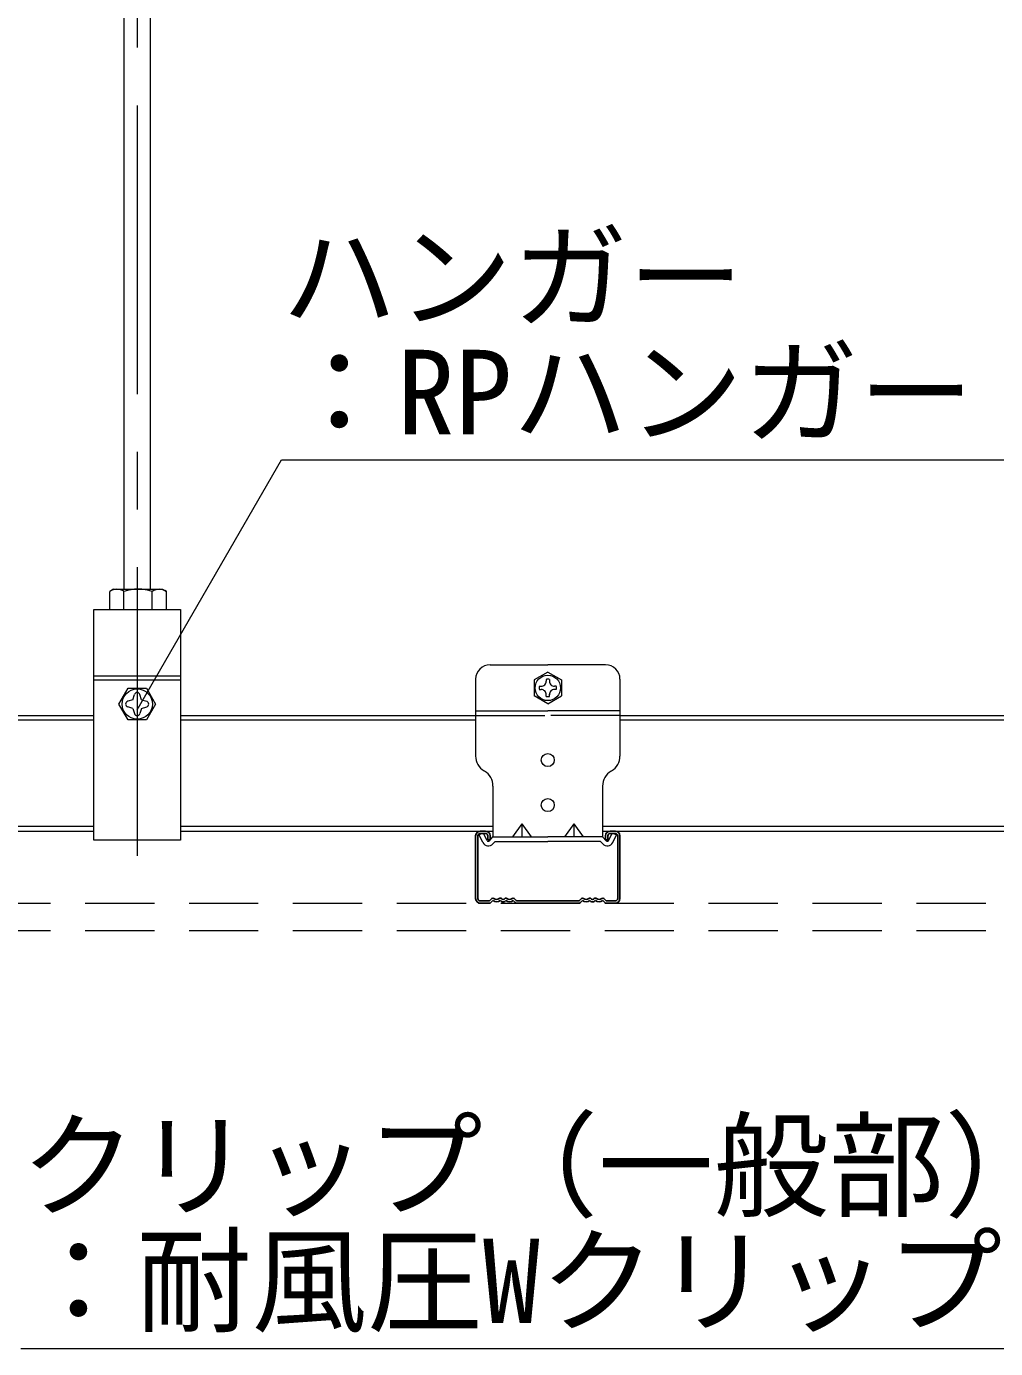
# Model space of a CAD drawing. Units: millimetres on the paper, enlarged 30 times, with parts at other scales. Extents: x -5796 to 5910, y -4184 to 4114.
# Drawn here: x -5173 to -4670, y -1310 to -623 of the extents above; entities that cross this region are included whole.
import ezdxf
from ezdxf.enums import TextEntityAlignment as Align

# ---------------------------------------------------------------- set-up
doc = ezdxf.new("R2010")
doc.units = ezdxf.units.MM
doc.header["$LTSCALE"] = 30
doc.linetypes.add('CHAIN1', pattern=[8, 5, -1, 1, -1])
doc.linetypes.add('DASHED1', pattern=[1.8, 1.2, -0.6])
for name, color, linetype, lineweight in [('3-0_中心線', 4, 'CHAIN1', 9), ('3-1_吊り材', 7, 'Continuous', 18), ('3-2_野縁受け', 3, 'Continuous', 18), ('3-3_野縁', 2, 'Continuous', 25), ('3-6_文字', 4, 'Continuous', 18), ('3-A_クリップ', 7, 'Continuous', 18), ('3-B_ビス', 3, 'Continuous', 18), ('3-C_パネル', 7, 'DASHED1', 18)]:
    doc.layers.add(name, color=color, linetype=linetype, lineweight=lineweight)
doc.styles.add('ＭＳ ゴシック', font='')
doc.styles.get('ＭＳ ゴシック').set_extended_font_data('MS Gothic')

msp = doc.modelspace()

# ---------------------------------------------------------------- linework, layer by layer
at = {"layer": '3-0_中心線'}
msp.add_line((-5115.78, -184.2), (-5115.78, -1077.25), dxfattribs=at)
at = {"layer": '3-1_吊り材'}
for p, q in [((-5122.53, -915.62), (-5122.53, -184.2)), ((-5109.03, -184.2), (-5109.03, -915.62)), ((-5128.03, -915.62), (-5130, -916.76)), ((-5130, -926.12), (-5130, -916.76)), ((-5128.03, -915.62), (-5102.57, -915.62)), ((-5122.65, -926.12), (-5122.65, -916.76)), ((-5107.95, -926.12), (-5107.95, -916.76)), ((-5102.57, -915.62), (-5100.6, -916.76)), ((-5100.6, -926.12), (-5100.6, -916.76)), ((-5138.28, -926.12), (-5093.28, -926.12)), ((-5138.28, -1046.12), (-5138.28, -926.12)), ((-5130, -926.12), (-5100.6, -926.12)), ((-5093.28, -926.12), (-5093.28, -1046.12)), ((-5138.28, -960.62), (-5093.28, -960.62)), ((-5138.28, -962.7), (-5093.28, -962.7)), ((-5093.28, -1046.12), (-5138.28, -1046.12))]:
    msp.add_line(p, q, dxfattribs=at)
for centre, radius, start, end in [((-5125.19, -925.78), 10.22, 96.34294, 118.04132), ((-5126.57, -922.94), 7.32, 57.57118, 88.04459), ((-5115.3, -939.94), 24.32, 72.41205, 107.58797), ((-5104.02, -922.94), 7.32, 91.95543, 122.42883), ((-5105.4, -925.78), 10.22, 61.95869, 83.65707)]:
    msp.add_arc(centre, radius, start, end, dxfattribs=at)
at = {"layer": '3-2_野縁受け'}
for p, q in [((-5319.41, -981.32), (-5138.28, -981.32)), ((-5093.28, -981.32), (-4939.91, -981.32)), ((-4864.91, -981.32), (-4485.41, -981.32)), ((-5138.28, -983.72), (-5319.41, -983.72)), ((-4939.91, -983.72), (-5093.28, -983.72)), ((-4485.41, -983.72), (-4864.91, -983.72)), ((-5138.28, -1038.92), (-5328.41, -1038.92)), ((-5328.41, -1041.32), (-5138.28, -1041.32)), ((-4930.91, -1038.92), (-5093.28, -1038.92)), ((-5093.28, -1041.32), (-4930.91, -1041.32)), ((-4485.35, -1038.92), (-4873.91, -1038.92)), ((-4873.91, -1041.32), (-4488.41, -1041.32))]:
    msp.add_line(p, q, dxfattribs=at)
at = {"layer": '3-3_野縁'}
for p, q in [((-4939.91, -1076.42), (-4939.91, -1043.72)), ((-4938.71, -1043.72), (-4938.71, -1076.42)), ((-4937.51, -1041.32), (-4934.81, -1041.32)), ((-4934.81, -1042.52), (-4937.51, -1042.52)), ((-4933.61, -1043.72), (-4933.61, -1045.82)), ((-4932.41, -1043.72), (-4932.41, -1045.82)), ((-4872.41, -1043.72), (-4872.41, -1045.82)), ((-4871.21, -1043.72), (-4871.21, -1045.82)), ((-4870.01, -1041.32), (-4867.31, -1041.32)), ((-4867.31, -1042.52), (-4870.01, -1042.52)), ((-4866.11, -1076.42), (-4866.11, -1043.72)), ((-4864.91, -1043.72), (-4864.91, -1076.42)), ((-4933.61, -1045.82), (-4932.41, -1045.82)), ((-4871.21, -1045.82), (-4872.41, -1045.82)), ((-4937.51, -1077.62), (-4933.02, -1077.62)), ((-4931.43, -1076.34), (-4932.49, -1077.4)), ((-4930.9, -1077.32), (-4931.96, -1078.38)), ((-4930.9, -1077.32), (-4931.96, -1078.38)), ((-4920.4, -1077.32), (-4919.34, -1078.38)), ((-4919.87, -1076.34), (-4918.81, -1077.4)), ((-4918.28, -1077.62), (-4886.52, -1077.62)), ((-4884.93, -1076.34), (-4885.99, -1077.4)), ((-4884.4, -1077.32), (-4885.46, -1078.38)), ((-4873.9, -1077.32), (-4872.84, -1078.38)), ((-4873.9, -1077.32), (-4872.84, -1078.38)), ((-4873.37, -1076.34), (-4872.31, -1077.4)), ((-4867.31, -1077.62), (-4871.78, -1077.62)), ((-4933.02, -1078.82), (-4938.4, -1078.82)), ((-4937.51, -1078.82), (-4933.02, -1078.82)), ((-4918.3, -1078.82), (-4902.42, -1078.82)), ((-4886.54, -1078.82), (-4902.42, -1078.82)), ((-4871.78, -1078.82), (-4866.4, -1078.82)), ((-4867.31, -1078.82), (-4871.78, -1078.82))]:
    msp.add_line(p, q, dxfattribs=at)
for centre, radius, start, end in [((-4937.51, -1043.72), 2.4, 90, 180), ((-4937.51, -1043.72), 1.2, 90, 180), ((-4934.81, -1043.72), 2.4, 0.00699, 90), ((-4934.81, -1043.72), 1.2, 0.00699, 90), ((-4870.01, -1043.72), 2.4, 90, 180), ((-4870.01, -1043.72), 1.2, 90, 180), ((-4867.31, -1043.72), 2.4, 0, 90), ((-4867.31, -1043.72), 1.2, 0, 90), ((-4937.51, -1076.42), 2.4, 180, 270), ((-4937.51, -1076.42), 1.2, 180, 270), ((-4933.02, -1076.87), 0.75, 270, 314.99998), ((-4933.02, -1077.32), 1.5, 270, 315), ((-4933.02, -1077.32), 1.5, 270, 314.99998), ((-4930.9, -1076.87), 0.75, 46.39717, 135), ((-4929.02, -1075.35), 2.72, 226.39717, 313.60281), ((-4929.02, -1074.9), 1.97, 226.39717, 313.60281), ((-4927.15, -1076.87), 0.75, 36.86989, 133.60281), ((-4925.65, -1076.2), 1.88, 216.86989, 323.1301), ((-4925.65, -1075.75), 1.12, 216.86989, 323.1301), ((-4924.15, -1076.87), 0.75, 46.39717, 143.1301), ((-4922.27, -1075.35), 2.72, 226.39717, 313.60281), ((-4922.27, -1074.9), 1.97, 226.39717, 313.60281), ((-4920.4, -1076.87), 0.75, 44.99998, 133.60281), ((-4918.28, -1077.32), 1.5, 225, 270), ((-4918.28, -1076.87), 0.75, 225, 270), ((-4886.52, -1076.87), 0.75, 270, 315), ((-4886.52, -1077.32), 1.5, 270, 315), ((-4884.4, -1076.87), 0.75, 46.39719, 135.00002), ((-4882.52, -1075.35), 2.72, 226.39719, 313.60283), ((-4882.52, -1074.9), 1.97, 226.39719, 313.60283), ((-4880.65, -1076.87), 0.75, 36.8699, 133.60283), ((-4879.15, -1076.2), 1.88, 216.8699, 323.13011), ((-4879.15, -1075.75), 1.12, 216.8699, 323.13011), ((-4877.65, -1076.87), 0.75, 46.39719, 143.13011), ((-4875.77, -1075.35), 2.72, 226.39719, 313.60283), ((-4875.77, -1074.9), 1.97, 226.39719, 313.60283), ((-4873.9, -1076.87), 0.75, 45, 133.60283), ((-4871.78, -1077.32), 1.5, 225, 270), ((-4871.78, -1077.32), 1.5, 225.00002, 270), ((-4871.78, -1076.87), 0.75, 225.00002, 270), ((-4867.31, -1076.42), 1.2, 270, 0), ((-4867.31, -1076.42), 2.4, 270, 0)]:
    msp.add_arc(centre, radius, start, end, dxfattribs=at)
at = {"layer": '3-6_文字', "color": 7}
for p, q in [((-5115.78, -978.32), (-5040.78, -848.42)), ((-5040.78, -848.42), (-4440.78, -848.42)), ((-5176.31, -1310.24), (-4396.31, -1310.24))]:
    msp.add_line(p, q, dxfattribs=at)
at = {"layer": '3-A_クリップ'}
for p, q in [((-4932.41, -954.92), (-4902.41, -954.92)), ((-4872.41, -954.92), (-4902.41, -954.92)), ((-4939.91, -962.42), (-4939.91, -1002.32)), ((-4864.91, -962.42), (-4864.91, -1002.32)), ((-4939.91, -978.92), (-4902.41, -978.92)), ((-4864.91, -978.92), (-4902.41, -978.92)), ((-4935.54, -1010.04), (-4935.28, -1010.2)), ((-4869.28, -1010.04), (-4869.54, -1010.2)), ((-4930.91, -1017.92), (-4930.91, -1044.32)), ((-4873.91, -1017.92), (-4873.91, -1044.32)), ((-4936.58, -1042.52), (-4938.15, -1043.31)), ((-4936.16, -1047.31), (-4938.15, -1043.31)), ((-4934.01, -1046.24), (-4935.86, -1042.52)), ((-4915.91, -1037.61), (-4920.78, -1044.32)), ((-4915.91, -1037.61), (-4915.91, -1044.32)), ((-4915.91, -1037.61), (-4911.03, -1044.32)), ((-4888.91, -1037.61), (-4893.78, -1044.32)), ((-4888.91, -1037.61), (-4884.03, -1044.32)), ((-4888.91, -1037.61), (-4888.91, -1044.32)), ((-4870.81, -1046.24), (-4868.95, -1042.52)), ((-4868.66, -1047.31), (-4866.66, -1043.31)), ((-4868.24, -1042.52), (-4866.66, -1043.31)), ((-4932.78, -1046.41), (-4930.91, -1044.32)), ((-4930.99, -1048.01), (-4929.84, -1046.72)), ((-4930.91, -1044.32), (-4902.41, -1044.32)), ((-4929.84, -1046.72), (-4902.41, -1046.72)), ((-4873.91, -1044.32), (-4902.41, -1044.32)), ((-4874.98, -1046.72), (-4902.41, -1046.72)), ((-4873.83, -1048.01), (-4874.98, -1046.72)), ((-4872.04, -1046.41), (-4873.91, -1044.32))]:
    msp.add_line(p, q, dxfattribs=at)
at = {"layer": '3-A_クリップ', "linetype": 'DASHED1'}
for p in [(-4939.91, -981.32), (-4864.91, -981.32)]:
    msp.add_line(p, (-4902.41, -981.32), dxfattribs=at)
at = {"layer": '3-A_クリップ'}
for centre in [(-4902.41, -1004.42), (-4902.41, -1027.82)]:
    msp.add_circle(centre, 3.38, dxfattribs=at)
for centre, radius, start, end in [((-4932.41, -962.42), 7.5, 90, 180), ((-4872.41, -962.42), 7.5, 0, 90), ((-4930.91, -1002.32), 9, 180, 239.03689), ((-4873.91, -1002.32), 9, 300.96311, 0), ((-4939.91, -1017.92), 9, 0, 59.03689), ((-4864.91, -1017.92), 9, 120.96311, 180), ((-4933.34, -1045.91), 3.15, 206.5, 318.15813), ((-4933.34, -1045.91), 0.75, 206.5, 318.15813), ((-4871.48, -1045.91), 3.15, 221.84187, 333.5), ((-4871.48, -1045.91), 0.75, 221.84187, 333.5)]:
    msp.add_arc(centre, radius, start, end, dxfattribs=at)
at = {"layer": '3-B_ビス'}
for p, q in [((-4902.41, -958.67), (-4909.55, -962.8)), ((-4902.41, -958.67), (-4895.26, -962.8)), ((-4909.55, -962.8), (-4909.55, -971.05)), ((-4906.82, -966.02), (-4905.94, -966.02)), ((-4906.82, -967.82), (-4905.94, -967.82)), ((-4903.31, -962.51), (-4903.31, -963.35)), ((-4901.51, -962.51), (-4901.51, -963.73)), ((-4901.51, -962.51), (-4901.51, -963.35)), ((-4898, -966.02), (-4898.88, -966.02)), ((-4898, -967.82), (-4898.88, -967.82)), ((-4895.26, -962.8), (-4895.26, -971.05)), ((-5118.03, -973.07), (-5120.72, -973.89)), ((-5118.03, -973.07), (-5117.22, -970.39)), ((-5113.53, -973.07), (-5114.35, -970.39)), ((-5113.53, -973.07), (-5110.85, -973.89)), ((-4902.41, -975.17), (-4909.55, -971.05)), ((-4903.31, -971.33), (-4903.31, -970.5)), ((-4902.41, -975.17), (-4895.26, -971.05)), ((-4901.51, -971.33), (-4901.51, -970.11)), ((-4901.51, -971.33), (-4901.51, -970.5)), ((-5118.03, -977.57), (-5120.72, -976.76)), ((-5118.03, -977.57), (-5117.22, -980.26)), ((-5113.53, -977.57), (-5114.35, -980.26)), ((-5113.53, -977.57), (-5110.85, -976.76))]:
    msp.add_line(p, q, dxfattribs=at)
msp.add_lwpolyline([(-5120.55, -967.07), (-5111.02, -967.07), (-5106.26, -975.32), (-5111.02, -983.57), (-5120.55, -983.57), (-5125.31, -975.32)], close=True, dxfattribs=at)
for centre, radius in [((-4902.41, -966.92), 6.6), ((-5115.78, -975.32), 7.86)]:
    msp.add_circle(centre, radius, dxfattribs=at)
for centre, radius, start, end in [((-4902.41, -966.92), 4.5, 168.46303, 191.51331), ((-4905.7, -963.63), 2.41, 264.36299, 6.67345), ((-4905.7, -970.22), 2.41, 353.32654, 95.63699), ((-4902.41, -966.92), 4.5, 78.46303, 101.53696), ((-4899.12, -963.63), 2.41, 173.32654, 275.63699), ((-4899.12, -970.22), 2.41, 84.36299, 186.67345), ((-4902.41, -966.92), 4.5, 348.48668, 11.53696), ((-5120.28, -975.32), 1.5, 106.87448, 253.1255), ((-5115.78, -970.82), 1.5, 16.87448, 163.1255), ((-5111.28, -975.32), 1.5, 286.87448, 73.1255), ((-4902.41, -966.92), 4.5, 258.46303, 281.53696), ((-5115.78, -979.82), 1.5, 196.87448, 343.1255)]:
    msp.add_arc(centre, radius, start, end, dxfattribs=at)
at = {"layer": '3-C_パネル'}
for p, q in [((-5412.86, -1078.82), (-2112.58, -1078.82)), ((-5412.86, -1093.07), (-2112.58, -1093.07))]:
    msp.add_line(p, q, dxfattribs=at)

# ---------------------------------------------------------------- texts
at = {"layer": '3-6_文字', "style": 'ＭＳ ゴシック'}
for s, p in [('ハンガー', (-5040.78, -788.42)), ('：RPハンガー（C40用）', (-5040.78, -848.42)), ('クリップ（一般部）', (-5176.31, -1250.24)), ('：耐風圧Wクリップ（C40用）', (-5176.31, -1310.24))]:
    msp.add_text(s, height=43.99, dxfattribs=at).set_placement(p, align=Align.BOTTOM_LEFT)

doc.saveas('drawing.dxf')
